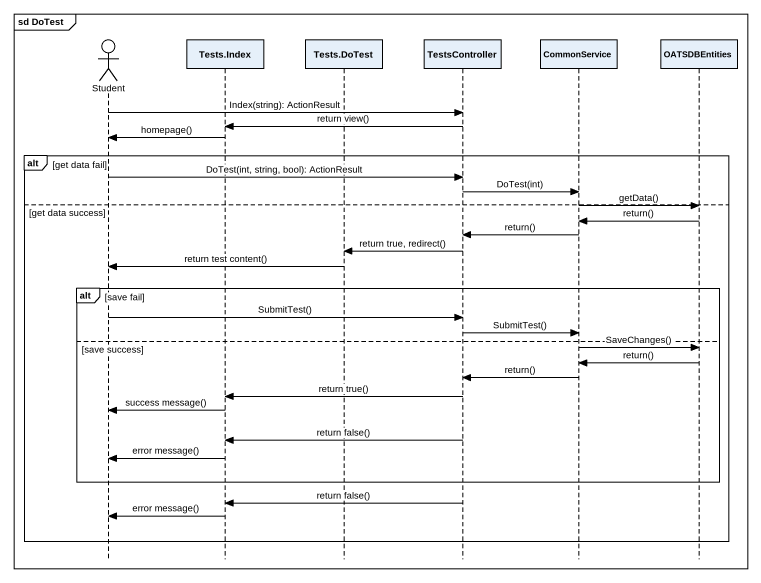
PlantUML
@startuml
mainframe sd DoTest
hide footbox
actor Student
participant "Tests.Index" as Tests_Index
participant "Tests.DoTest" as Tests_DoTest
participant TestsController
participant CommonService
participant OATSDBEntities

Student -> TestsController : Index(string): ActionResult
TestsController -> Tests_Index : return view()
Tests_Index -> Student : homepage()
alt get data fail
  Student -> TestsController : DoTest(int, string, bool): ActionResult
  TestsController -> CommonService : DoTest(int)
else get data success
  CommonService -> OATSDBEntities : getData()
  OATSDBEntities -> CommonService : return()
  CommonService -> TestsController : return()
  TestsController -> Tests_DoTest : return true, redirect()
  Tests_DoTest -> Student : return test content()
  alt save fail
    Student -> TestsController : SubmitTest()
    TestsController -> CommonService : SubmitTest()
  else save success
    CommonService -> OATSDBEntities : SaveChanges()
    OATSDBEntities -> CommonService : return()
    CommonService -> TestsController : return()
    TestsController -> Tests_Index : return true()
    Tests_Index -> Student : success message()
    TestsController -> Tests_Index : return false()
    Tests_Index -> Student : error message()
  end
  TestsController -> Tests_Index : return false()
  Tests_Index -> Student : error message()
end
@enduml
